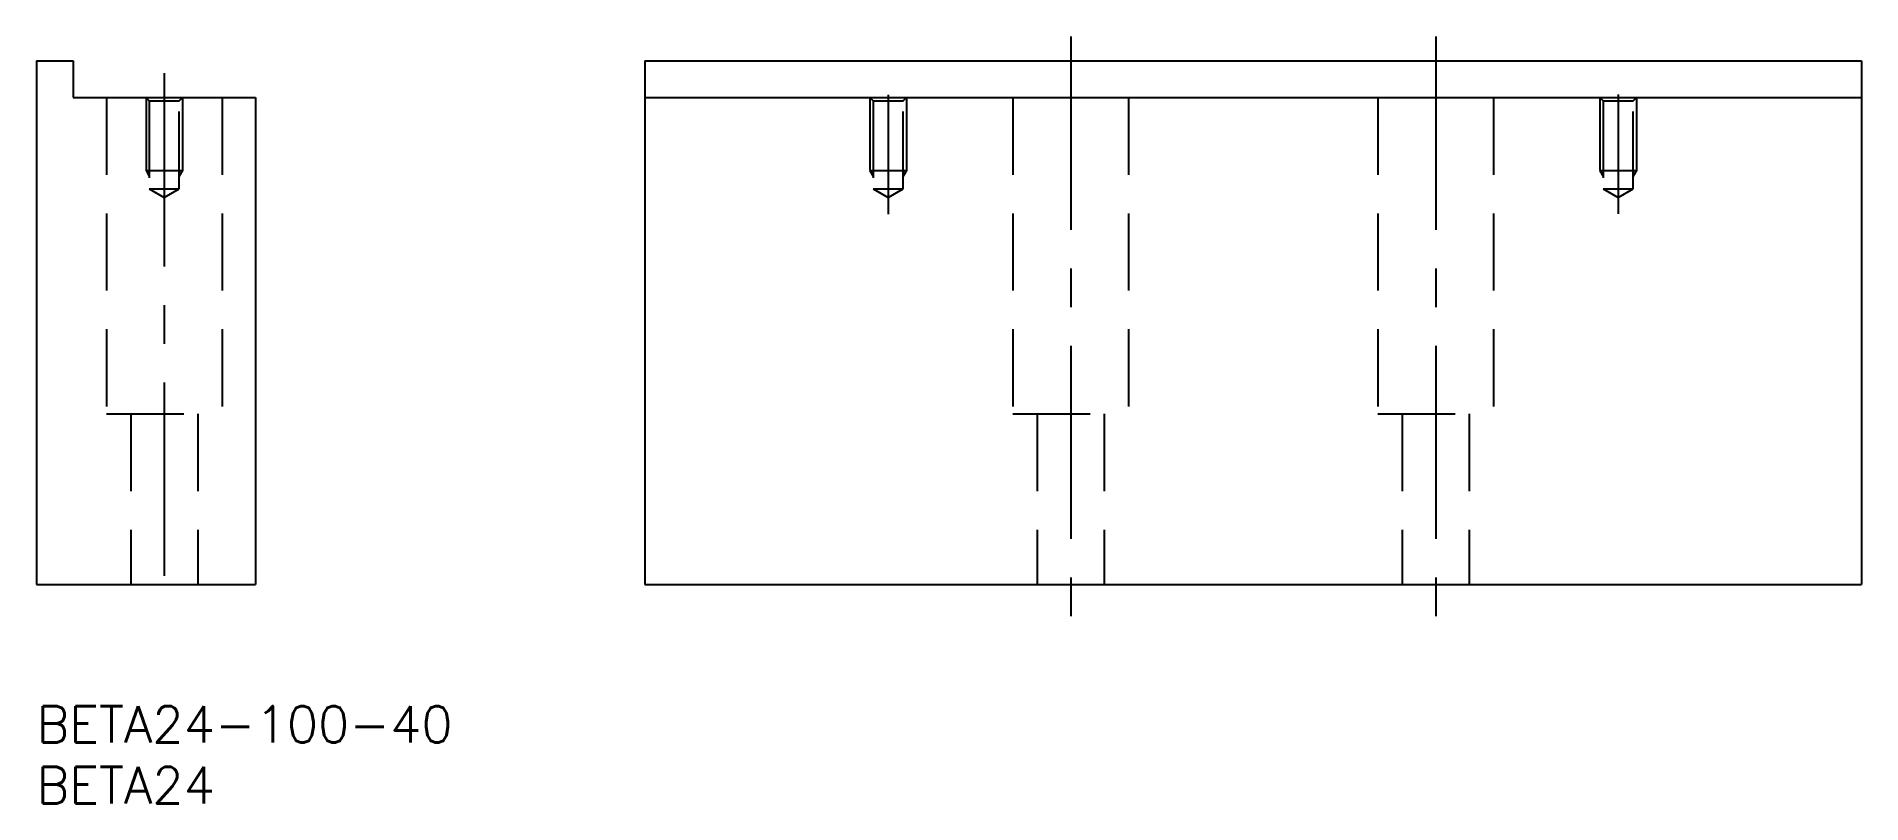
# Model space of a CAD drawing. Extents: x 0 to 150, y -8 to 55.
import ezdxf

# ---------------------------------------------------------------- set-up
doc = ezdxf.new("R2010")
doc.units = 0
doc.header["$LTSCALE"] = 0.5
doc.linetypes.add('CENTER', pattern=[50.8, 31.75, -6.35, 6.35, -6.35])
doc.linetypes.add('DASHED', pattern=[19.05, 12.7, -6.35])
for name, color, linetype in [('MSM_CENTER', 1, 'CENTER'), ('MSM_CONTINUOUS', 7, 'CONTINUOUS'), ('MSM_DASHED', 4, 'DASHED'), ('MSM_PART_NUMBER', 7, 'CONTINUOUS')]:
    doc.layers.add(name, color=color, linetype=linetype)
doc.styles.get("Standard").update_dxf_attribs({"font": 'txt.shx', "height": 3, "bigfont": 'bigfont.shx'})

msp = doc.modelspace()

# ---------------------------------------------------------------- linework, layer by layer
at = {"layer": 'MSM_CENTER'}
for p, q in [((85, 55), (85, 5)), ((115, 55), (115, 5)), ((10.5, 51.98), (10.5, 8.18)), ((70, 50.21), (70, 40.42)), ((130, 50.23), (130, 40.44))]:
    msp.add_line(p, q, dxfattribs=at)
at = {"layer": 'MSM_CONTINUOUS'}
for p, q in [((0, 53), (3, 53)), ((0, 53), (0, 10)), ((3, 53), (3, 50)), ((50, 53), (150, 53)), ((50, 53), (50, 10)), ((150, 53), (150, 10)), ((3, 50), (18, 50)), ((18, 50), (18, 10)), ((50, 50), (150, 50)), ((0, 10), (18, 10)), ((50, 10), (150, 10))]:
    msp.add_line(p, q, dxfattribs=at)
at = {"layer": 'MSM_DASHED'}
for p, q in [((5.75, 50), (5.75, 24)), ((9, 50), (9.27, 49.73)), ((9, 50), (9, 44)), ((9.27, 49.73), (9.27, 42.5)), ((9.27, 49.73), (11.73, 49.73)), ((11.73, 49.73), (12, 50)), ((11.73, 42.5), (11.73, 49.73)), ((12, 50), (12, 44)), ((15.25, 50), (15.25, 24)), ((68.5, 50), (68.77, 49.73)), ((68.5, 50), (68.5, 44)), ((68.77, 49.73), (68.77, 42.5)), ((68.77, 49.73), (71.23, 49.73)), ((71.23, 49.73), (71.5, 50)), ((71.23, 42.5), (71.23, 49.73)), ((71.5, 50), (71.5, 44)), ((80.25, 50), (80.25, 24)), ((89.75, 50), (89.75, 24)), ((110.25, 50), (110.25, 24)), ((119.75, 50), (119.75, 24)), ((128.5, 50), (128.77, 49.73)), ((128.5, 50), (128.5, 44)), ((128.77, 49.73), (128.77, 42.5)), ((128.77, 49.73), (131.23, 49.73)), ((131.23, 49.73), (131.5, 50)), ((131.23, 42.5), (131.23, 49.73)), ((131.5, 50), (131.5, 44)), ((9, 44), (9.27, 43.53)), ((9, 44), (12, 44)), ((12, 44), (11.73, 43.53)), ((68.5, 44), (71.5, 44)), ((68.5, 44), (68.77, 43.53)), ((71.5, 44), (71.23, 43.53)), ((128.5, 44), (131.5, 44)), ((128.5, 44), (128.77, 43.53)), ((131.5, 44), (131.23, 43.53)), ((9.27, 42.5), (10.5, 41.79)), ((9.27, 42.5), (11.73, 42.5)), ((10.5, 41.79), (11.73, 42.5)), ((68.77, 42.5), (70, 41.79)), ((68.77, 42.5), (71.23, 42.5)), ((70, 41.79), (71.23, 42.5)), ((128.77, 42.5), (130, 41.79)), ((128.77, 42.5), (131.23, 42.5)), ((130, 41.79), (131.23, 42.5)), ((5.75, 24), (15.25, 24)), ((7.75, 24), (7.75, 10)), ((13.25, 24), (13.25, 10)), ((80.25, 24), (89.75, 24)), ((82.25, 24), (82.25, 10)), ((87.75, 24), (87.75, 10)), ((110.25, 24), (119.75, 24)), ((112.25, 24), (112.25, 10)), ((117.75, 24), (117.75, 10))]:
    msp.add_line(p, q, dxfattribs=at)

# ---------------------------------------------------------------- texts
at = {"layer": 'MSM_PART_NUMBER'}
for s, p in [('BETA24-100-40', (0, -3)), ('BETA24', (0, -8))]:
    msp.add_text(s, height=3, dxfattribs=at).set_placement(p)

doc.saveas('drawing.dxf')
